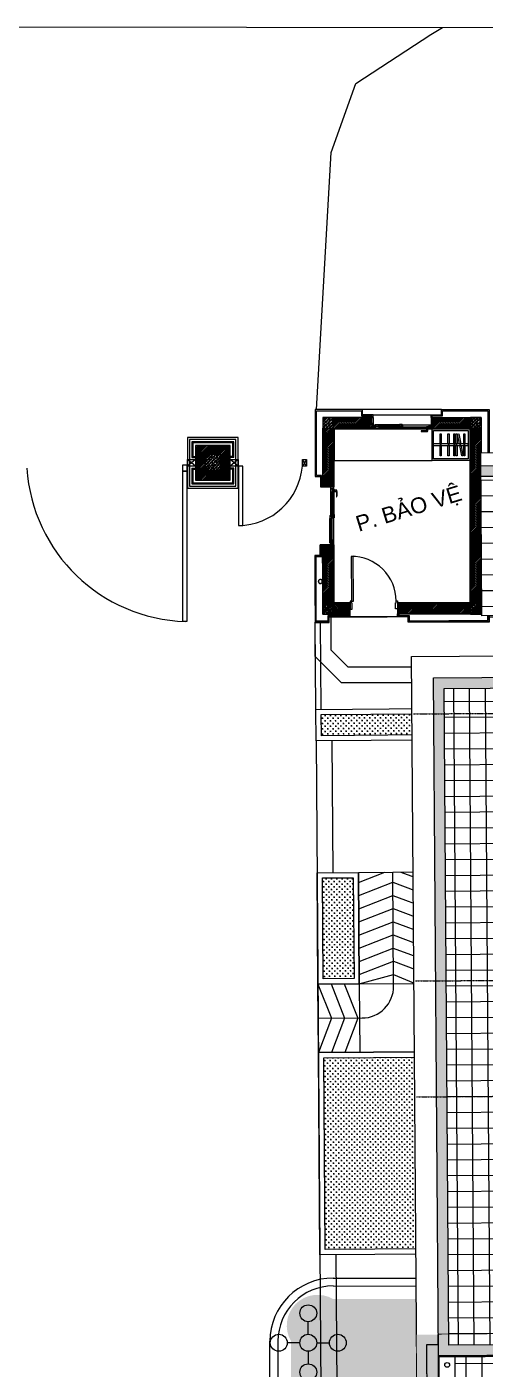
# Model space of a CAD drawing. Header units: millimetres. Extents: x 930469 to 1523124, y -120375 to 411163.
# Drawn here: x 1397410 to 1406103, y 204273 to 229754 of the extents above; entities that cross this region are included whole.
import ezdxf

# ---------------------------------------------------------------- set-up
doc = ezdxf.new("R2010")
doc.units = ezdxf.units.MM
doc.set_wipeout_variables(frame=1)
doc.linetypes.add('CENTER', pattern=[3, 1.5, -0.5, 0.5, -0.5])
doc.linetypes.add('DASHED2', pattern=[0.375, 0.25, -0.125])
doc.layers.get('0').update_dxf_attribs({"color": 8, "lineweight": 0})
doc.layers.get('Defpoints').update_dxf_attribs({"color": 8, "lineweight": 0})
for name, color, linetype, lineweight in [('A-COT VACH', 8, 'Continuous', 0), ('A-DIM', 8, 'Continuous', 0), ('A-HATCH', 8, 'Continuous', 0), ('A-NET MANH', 8, 'Continuous', 0), ('A-NET THAY', 8, 'Continuous', 0), ('A-TRUC', 8, 'CENTER', 0), ('A-TUONG', 8, 'Continuous', 0), ('A_COT VACH', 8, 'Continuous', 0), ('COT VACH', 8, 'Continuous', 0), ('DIM', 8, 'Continuous', 0), ('GIAOTHONG', 8, 'Continuous', 0), ('hatch2', 8, 'Continuous', 0), ('hoan thien', 8, 'Continuous', 0), ('khuat 1', 8, 'DASHED2', 0), ('THAY', 8, 'Continuous', 0), ('thay1', 8, 'Continuous', 0), ('Xref Landscape 2020 05 04$0$CDC-E-Lighting', 8, 'Continuous', 0), ('Xref Landscape 2020 05 04$0$i_hatch', 8, 'Continuous', 0), ('Xref Landscape 2020 05 04$0$MANH', 8, 'Continuous', 0), ('Xref Landscape 2020 05 04$0$NSV - Hatch', 8, 'Continuous', 0), ('Xref Landscape 2020 05 04$0$TA1-NetDaOp', 8, 'Continuous', 0), ('Xref Landscape 2020 05 04$0$THAY', 8, 'Continuous', 0), ('Xref Landscape 2020 05 04$0$tree', 8, 'Continuous', 0), ('Xref Landscape 2020 05 04$0$TUONG', 8, 'Continuous', 0), ('Xref MBTHANGBONGOAINHA COTE SAN VUON$0$A-WALL', 8, 'Continuous', 0), ('Xref MBTHANGBONGOAINHA COTE SAN VUON$0$AXIS GRID$0$150 Equipments', 8, 'Continuous', 0), ('Xref MBTHANGBONGOAINHA COTE SAN VUON$0$COT VACH', 8, 'Continuous', 0), ('Xref MBTHANGBONGOAINHA COTE SAN VUON$0$hoan thien', 8, 'Continuous', 0), ('Xref MBTHANGBONGOAINHA COTE SAN VUON$0$i_hatch', 8, 'Continuous', 0), ('Xref MBTHANGBONGOAINHA COTE SAN VUON$0$NSV - Hatch', 8, 'Continuous', 0), ('Xref MBTHANGBONGOAINHA COTE SAN VUON$0$TA1-NetDaOp', 8, 'Continuous', 0), ('Xref MBTHANGBONGOAINHA COTE SAN VUON$0$TUONG', 8, 'Continuous', 0), ('Xref MBTHANGBONGOAINHA COTE SAN VUON$0$Xref Mat bang thang tang ham 4 1$0$cua KT', 8, 'Continuous', 0)]:
    doc.layers.add(name, color=color, linetype=linetype, lineweight=lineweight)
doc.styles.add('Xref MBTHANGBONGOAINHA COTE SAN VUON$0$Arial', font='arial_1.ttf')
pattern_1 = [(0, (95946.35, 0), (50, 50), [25, -75]), (90, (95958.85, -12.5), (-50, 50), [25, -75])]

# ---------------------------------------------------------------- blocks, each defined once
blk = doc.blocks.new('Xref Landscape 2020 05 04$0$li85')
for p, q in [((0, 100), (0, 250)), ((-100, 0), (-250, 0)), ((100, 0), (250, 0)), ((0, -100), (0, -250))]:
    blk.add_line(p, q)
for centre in [(0, 350), (-350, 0), (0, 0), (350, 0), (0, -350)]:
    blk.add_circle(centre, 100)
blk = doc.blocks.new('Xref MBTHANGBONGOAINHA COTE SAN VUON$0$CA 1M')
for p, q in [((574638, -262370), (574638, -261944)), ((574675, -262384), (574675, -261932)), ((574709, -261892), (574709, -262387)), ((574652, -262893), (574652, -262410)), ((574684, -262842), (574684, -262453)), ((574721, -262856), (574721, -262440))]:
    blk.add_line(p, q)
at = {"ltscale": 0.5}
for p, q in [((574650, -262381), (574650, -261933)), ((574709, -261828), (574651, -261828)), ((574652, -261895), (574652, -261906)), ((574656, -262382), (574656, -261932)), ((574656, -261946), (574674, -261932)), ((574656, -262368), (574674, -262382)), ((574696, -262853), (574696, -262442)), ((574702, -262855), (574702, -262440)), ((574702, -262454), (574720, -262440)), ((574709, -262958), (574651, -262958)), ((574702, -262841), (574720, -262855))]:
    blk.add_line(p, q, dxfattribs=at)
blk.add_lwpolyline([(574627, -261929), (574601, -261930, 0.37124), (574597, -261935, 0.039843), (574598, -262029), (574598, -262029, -0.469729), (574596, -262031), (574596, -262031), (574589, -262030), (574589, -262030, -0.361425), (574587, -262028), (574587, -262028, -0.0487), (574587, -261912), (574587, -261912, -0.360589), (574594, -261906), (574594, -261906), (574627, -261902)], format="xyb")
blk.add_lwpolyline([(574627, -261902), (574627, -261929), (574638, -261929), (574638, -261902)], close=True)
blk.add_lwpolyline([(574627, -261903), (574627, -261928)])
for points in [[(574652, -261904), (574661, -261904), (574663, -261903), (574663, -261886), (574664, -261885), (574674, -261885), (574675, -261886), (574675, -261930), (574674, -261932), (574652, -261932), (574650, -261933), (574650, -261944), (574649, -261946), (574640, -261946), (574638, -261944), (574638, -261886), (574640, -261885), (574649, -261885), (574651, -261886), (574651, -261903)], [(574651, -261843), (574709, -261843), (574709, -261892), (574707, -261893), (574698, -261893), (574697, -261892), (574697, -261875), (574695, -261873), (574664, -261873), (574663, -261875), (574663, -261892), (574661, -261893), (574652, -261893), (574651, -261892), (574651, -261843)], [(574652, -262410), (574661, -262410), (574663, -262411), (574663, -262428), (574664, -262429), (574674, -262429), (574675, -262428), (574675, -262384), (574674, -262382), (574652, -262382), (574650, -262381), (574650, -262370), (574649, -262368), (574640, -262368), (574638, -262370), (574638, -262428), (574640, -262429), (574649, -262429), (574651, -262428), (574651, -262411)], [(574671, -262435), (574682, -262435), (574682, -262418), (574675, -262412), (574675, -262429), (574664, -262429)], [(574714, -262387), (574678, -262387), (574678, -262404), (574684, -262410), (574684, -262393), (574720, -262393)], [(574698, -262413), (574707, -262413), (574709, -262411), (574709, -262395), (574710, -262393), (574720, -262393), (574721, -262395), (574721, -262439), (574720, -262440), (574698, -262440), (574696, -262442), (574696, -262453), (574695, -262454), (574686, -262454), (574684, -262453), (574684, -262395), (574686, -262393), (574695, -262393), (574697, -262395), (574697, -262411)], [(574651, -262943), (574709, -262943), (574709, -262895), (574707, -262893), (574698, -262893), (574697, -262895), (574697, -262912), (574695, -262913), (574664, -262913), (574663, -262912), (574663, -262895), (574661, -262893), (574652, -262893), (574651, -262895), (574651, -262943)], [(574698, -262882), (574707, -262882), (574709, -262884), (574709, -262900), (574710, -262902), (574720, -262902), (574721, -262900), (574721, -262856), (574720, -262855), (574698, -262855), (574696, -262853), (574696, -262842), (574695, -262841), (574686, -262841), (574684, -262842), (574684, -262900), (574686, -262902), (574695, -262902), (574697, -262900), (574697, -262884)]]:
    blk.add_lwpolyline(points, close=True, dxfattribs=at)
blk = doc.blocks.new('*U115')
for points in [[(0, 0), (0, 600), (715, 600), (715, 0)], [(30, 30), (30, 570), (685, 570), (685, 30)], [(99, 319), (104, 319), (104, 280), (99, 280)], [(174, 318), (178, 319), (186, 281), (181, 280)], [(249, 319), (254, 319), (254, 280), (249, 280)], [(289, 319), (294, 319), (294, 280), (289, 280)], [(399, 319), (404, 319), (404, 280), (399, 280)], [(549, 319), (554, 319), (554, 280), (549, 280)]]:
    blk.add_lwpolyline(points, close=True)
for points in [[(91, 313), (91, 515), (113, 515), (113, 313)], [(166, 313), (129, 509), (150, 513), (189, 313)], [(241, 313), (241, 515), (263, 515), (263, 313)], [(281, 313), (281, 515), (303, 515), (303, 313)], [(391, 313), (391, 515), (413, 515), (413, 313)], [(541, 313), (541, 515), (563, 515), (563, 313)], [(685, 313), (30, 313), (30, 287), (685, 287)], [(113, 287), (113, 92), (91, 92), (91, 287)], [(194, 287), (230, 98), (209, 94), (172, 287)], [(263, 287), (263, 92), (241, 92), (241, 287)], [(303, 287), (303, 92), (281, 92), (281, 287)], [(413, 287), (413, 92), (391, 92), (391, 287)], [(563, 287), (563, 92), (541, 92), (541, 287)]]:
    blk.add_lwpolyline(points)
blk = doc.blocks.new('*U59')
for points in [[(65, 0), (65, 850), (25, 850), (25, 0)], [(25, 0), (0, 0), (0, -150), (40, -150), (40, -40), (25, -40)], [(875, 0), (900, 0), (900, -150), (860, -150), (860, -40), (875, -40)]]:
    blk.add_lwpolyline(points, close=True)
blk.add_arc((25, 0), 850, 0, 90)
blk = doc.blocks.new('Xref Mat bang phong may phat dien tang 1$0$Xref Mat bang phong may phat dien tang 1$0$cot 200X200')
at = {"layer": 'A-HATCH', "ltscale": 5}
h = blk.add_hatch(dxfattribs=at)
h.set_pattern_fill('BT-01', color=256, scale=15, pattern_type=2)
h.set_pattern_definition([(50, (-96078, 4446), (107.58903, -9.41282), [11.25, -123.75]), (355, (-96078, 4446), (-20.8127, 112.82882), [9, -99]), (100.4514, (-96069.03, 4445.22), (86.77641, 103.41593), [9.56103, -105.17132]), (46.1842, (-96078, 4476), (160.08616, -24.82785), [16.875, -185.625]), (96.6356, (-96064.66, 4473.93), (140.1994, 146.11768), [14.34154, -157.75695]), (351.1842, (-96078, 4476), (140.1993, 146.1178), [13.5, -148.5]), (21, (-96063, 4468.5), (89.53606, -60.39283), [11.25, -123.75]), (326, (-96063, 4468.5), (36.4973, 108.77251), [9, -99]), (71.4514, (-96055.54, 4463.47), (126.03339, 48.37957), [9.56103, -105.17132]), (37.5, (-96078, 4446), (1.823978, 49.934078), [0, -97.8, 0, -100.5, 0, -99.375]), (7.5, (-96078, 4446), (39.46043, 59.161757), [0, -57.3, 0, -95.55, 0, -37.875]), (327.5, (-96111.45, 4446), (80.073365, -3.38323), [0, -37.5, 0, -117, 0, -155.25]), (317.5, (-96126.45, 4446), (87.477925, 15.015747), [0, -48.75, 0, -77.7, 0, -110.25]), (45, (-96078, 4446), (-45.078057, 45.078057), []), (45, (-96078, 4464.375), (-45.078057, 45.078057), [])])
h.paths.add_polyline_path([(-100, 100), (100, 100), (100, -100), (-100, -100)])
at = {"layer": 'A-COT VACH'}
blk.add_lwpolyline([(-100, 100), (100, 100), (100, -100), (-100, -100)], close=True, dxfattribs=at)
blk = doc.blocks.new('COT NGOAI NHA')
at = {"layer": 'A-HATCH', "ltscale": 5}
h = blk.add_hatch(dxfattribs=at)
h.set_pattern_fill('BT-01', color=256, scale=15, pattern_type=2)
h.set_pattern_definition([(50, (-7167, -5314.35), (107.5890274, -9.41282), [11.25, -123.75]), (355, (-7167, -5314.35), (-20.8127, 112.82882), [9, -99]), (100.4514, (-7158.04, -5315.13), (86.776407, 103.415931), [9.561029, -105.171317]), (46.1842, (-7167, -5284.35), (160.086157, -24.827852), [16.875, -185.625]), (96.6356, (-7153.66, -5286.42), (140.199406, 146.11768), [14.341543, -157.75695]), (351.1842, (-7167, -5284.35), (140.199292, 146.11779), [13.5, -148.5]), (21, (-7152, -5291.85), (89.536058, -60.3928336), [11.25, -123.75]), (326, (-7152, -5291.85), (36.4973, 108.772507), [9, -99]), (71.4514, (-7144.54, -5296.88), (126.033394, 48.379575), [9.561029, -105.171317]), (37.5, (-7167.004, -5314.35), (1.8239783, 49.9340781), [0, -97.8, 0, -100.5, 0, -99.375]), (7.5, (-7167.004, -5314.35), (39.4604306, 59.1617568), [0, -57.3, 0, -95.55, 0, -37.875]), (327.5, (-7200.454, -5314.35), (80.0733654, -3.3832308), [0, -37.5, 0, -117, 0, -155.25]), (317.5, (-7215.454, -5314.35), (87.4779254, 15.0157473), [0, -48.75, 0, -77.7, 0, -110.25]), (45, (-7167.004, -5314.35), (-45.0780573, 45.0780573), []), (45, (-7167.004, -5295.974), (-45.0780573, 45.0780573), [])])
h.paths.add_polyline_path([(1028388, 83839), (1028688, 83839), (1028688, 84139), (1028388, 84139)])
at = {"layer": 'COT VACH', "ltscale": 3}
h = blk.add_hatch(color=256, dxfattribs=at)
h.dxf.hatch_style = 1
h.paths.add_polyline_path([(1028902, 83989, 1), (1028182, 83989, 1)])
h.paths.add_polyline_path([(1028882, 83989, 1), (1028202, 83989, 1)], flags=16)
h.paths.add_polyline_path([(1028388, 84139), (1028688, 84139), (1028688, 83839), (1028388, 83839)], flags=0)
h = blk.add_hatch(dxfattribs=at)
h.set_pattern_fill('ANGLE', color=256)
h.set_pattern_definition([(0, (-51189.5124, -10041.352), (0, 6.985), [5.08, -1.905]), (90, (-51189.5124, -10041.352), (-6.985, 4e-16), [5.08, -1.905])])
h.paths.add_polyline_path([(1028892, 83989, 1), (1028192, 83989, 1)])
h.paths.add_polyline_path([(1028882, 83989, 1), (1028202, 83989, 1)], flags=16)
h.paths.add_polyline_path([(1028388, 84139), (1028688, 84139), (1028688, 83839), (1028388, 83839)], flags=0)
at = {"layer": 'A-COT VACH'}
blk.add_lwpolyline([(1028388, 83839), (1028688, 83839), (1028688, 84139), (1028388, 84139)], close=True, dxfattribs=at)
at = {"layer": 'A-NET THAY'}
blk.add_circle((1028542, 83989), 500, dxfattribs=at)
at = {"layer": 'A_COT VACH'}
for radius in [360, 350, 340]:
    blk.add_circle((1028542, 83989), radius, dxfattribs=at)
at = {"layer": 'Defpoints'}
for points in [[(1028388, 84139), (1028688, 83839)], [(1028688, 84139), (1028388, 83839)]]:
    blk.add_lwpolyline(points, dxfattribs=at)
blk = doc.blocks.new('TRUC')
at = {"layer": 'A-TRUC'}
for p, q in [((1078992, 97680), (1092116, 97680)), ((1078992, 92610), (1092116, 92610)), ((1078992, 90410), (1092116, 90410))]:
    blk.add_line(p, q, dxfattribs=at)
blk = doc.blocks.new('mb mai')
at = {"layer": 'thay1'}
blk.add_lwpolyline([(-50, -50), (-49, -13875), (-11879, -13877), (-11879, -50)], close=True, dxfattribs=at)
blk.add_wipeout([(-12054, 124), (124, 124), (124, -14051), (-12054, -14051)]).dxf.layer = 'THAY'
at = {"layer": 'hatch2'}
h = blk.add_hatch(dxfattribs=at)
h.set_pattern_fill('DOTS', color=256, scale=600)
h.set_pattern_definition([(0, (-106734.907, 3554.58), (18.75, 37.5), [0, -37.5])])
h.paths.add_polyline_path([(124, 124), (-12054, 124), (-12054, -14051), (124, -14051)])
h.paths.add_polyline_path([(-300, -300), (-11629, -300), (-11629, -13632), (-300, -13632)], flags=16)
h = blk.add_hatch(dxfattribs=at)
h.set_pattern_fill('_USER', color=256, scale=300, double=1, pattern_type=0)
h.set_pattern_definition([(270, (-56502.16, -262168.8), (300, -6e-14), []), (0, (-56502.16, -262168.8), (0, 300), [])])
h.paths.add_polyline_path([(-599, -13625), (-599, -300), (-11330, -300), (-11330, -13627)])
h.paths.add_polyline_path([(-11064, -13062), (-11064, -865), (-865, -865), (-865, -13062)], flags=16)
h.paths.add_polyline_path([(-10652, -12650), (-10652, -1277), (-1277, -1277), (-1277, -12650)], flags=0)
h.paths.add_polyline_path([(-10269, -12267), (-10269, -1660), (-1660, -1660), (-1660, -12267)], flags=0)
h.paths.add_polyline_path([(-7365, -12054), (-8295, -12054), (-8295, -9224), (-7365, -9224)], flags=0)
h.paths.add_polyline_path([(-5595, -8415), (-6525, -8415), (-6525, -4195), (-5595, -4195)], flags=0)
h.paths.add_polyline_path([(-7365, -8524), (-8295, -8524), (-8295, -4195), (-7365, -4195)], flags=0)
h.paths.add_polyline_path([(-9135, -12037), (-10065, -12037), (-10065, -9207), (-9135, -9207)], flags=0)
h.paths.add_polyline_path([(-9135, -8507), (-10065, -8507), (-10065, -4197), (-9135, -4197)], flags=0)
at = {"layer": 'A-DIM', "ltscale": 3}
blk.add_line((-11644, -285), (-11644, 124), dxfattribs=at)
blk.add_lwpolyline([(-3366, -285), (-3366, 124), (-11644, 124), (-11644, -285)], close=True, dxfattribs=at)
at = {"layer": 'hatch2'}
blk.add_lwpolyline([(-11330, -13625), (-11330, -300)], dxfattribs=at)
blk.add_circle((-11480, -455), 45, dxfattribs=at)
at = {"layer": 'khuat 1', "ltscale": 7}
for points in [[(-65, -65), (-64, -13860), (-11864, -13862), (-11864, -65)], [(-285, -285), (-284, -13640), (-11644, -13642), (-11644, -285)]]:
    blk.add_lwpolyline(points, close=True, dxfattribs=at)
at = {"layer": 'thay1'}
blk.add_lwpolyline([(-300, -300), (-299, -13625), (-11629, -13627), (-11629, -300)], close=True, dxfattribs=at)
blk.add_wipeout([(-11644, -285), (-11646, 124), (-3366, 124), (-3366, -285)]).dxf.layer = 'A-DIM'
blk = doc.blocks.new('tiep dan')
at = {"layer": 'A-HATCH'}
h = blk.add_hatch(dxfattribs=at)
h.set_pattern_fill('CROSS', color=256, scale=200, pattern_type=2)
h.set_pattern_definition(pattern_1)
h.paths.add_polyline_path([(1133862, 97280), (1131977, 97280), (1131977, 97680), (1133862, 97680)])
h = blk.add_hatch(dxfattribs=at)
h.set_pattern_fill('CROSS', color=256, scale=200, pattern_type=2)
h.set_pattern_definition(pattern_1)
h.paths.add_polyline_path([(1132562, 92665), (1131977, 92665), (1131977, 94580), (1132562, 94580)])
h = blk.add_hatch(dxfattribs=at)
h.set_pattern_fill('CROSS', color=256, scale=200, pattern_type=2)
h.set_pattern_definition(pattern_1)
h.paths.add_polyline_path([(1133862, 87525), (1131977, 87525), (1131977, 91165), (1133862, 91165)])
at = {"layer": 'A-DIM'}
blk.add_lwpolyline([(1131875, 100064), (1131875, 99430), (1132140, 99430), (1132140, 99530)], dxfattribs=at)
at = {"layer": 'A-NET MANH', "ltscale": 10}
for p, q in [((1136325, 101181), (1135040, 101181)), ((1132125, 100878), (1132025, 100878)), ((1136325, 100901), (1135040, 100901)), ((1136325, 100621), (1135040, 100621)), ((1136325, 100341), (1135040, 100341)), ((1136325, 100061), (1135040, 100061)), ((1132225, 99580), (1132525, 99580)), ((1133440, 99530), (1132540, 99530))]:
    blk.add_line(p, q, dxfattribs=at)
for points in [[(1132025, 100878), (1132025, 100898), (1131975, 100898), (1131975, 100698), (1131875, 100698), (1131875, 99430), (1132140, 99430), (1132140, 99530), (1132540, 99530), (1132540, 99580), (1132520, 99580), (1132520, 99550), (1132120, 99550), (1132120, 99450), (1131895, 99450), (1131895, 100678), (1131995, 100678), (1131995, 100878), (1132025, 100878)], [(1132540, 99580), (1132540, 99795), (1132240, 99795), (1132240, 100898), (1132025, 100898)], [(1132225, 99580), (1132025, 99580), (1132025, 100878)], [(1132125, 100878), (1132225, 100878), (1132225, 99780), (1132525, 99780)], [(1132525, 99580), (1132525, 99780)], [(1133455, 99780), (1134825, 99780)], [(1135025, 99580), (1135310, 99580), (1135310, 99780), (1135025, 99780), (1135025, 99580)], [(1135175, 99580), (1135175, 99430), (1133640, 99430), (1133640, 99530), (1133440, 99530), (1133440, 99580), (1133460, 99580), (1133460, 99550), (1133660, 99550), (1133660, 99450), (1135155, 99450), (1135155, 99580)], [(1135025, 99580), (1133455, 99580)]]:
    blk.add_lwpolyline(points, dxfattribs=at)
at = {"layer": 'A-NET MANH'}
blk.add_lwpolyline([(1132662, 94680), (1133962, 94680), (1133962, 91265), (1131877, 91265), (1131877, 92565), (1132662, 92565)], close=True, dxfattribs=at)
blk.add_lwpolyline([(1131877, 91915), (1132712, 91915, 0.414214), (1133312, 92515), (1133312, 94680)], format="xyb", dxfattribs=at)
for points in [[(1132662, 94489), (1133160, 94680)], [(1133463, 94680), (1133962, 94489)], [(1132662, 94239), (1133312, 94489), (1133962, 94239)], [(1132662, 93989), (1133312, 94239), (1133962, 93989)], [(1132662, 93739), (1133312, 93989), (1133962, 93739)], [(1132662, 93489), (1133312, 93739), (1133962, 93489)], [(1132662, 93239), (1133312, 93489), (1133962, 93238)], [(1132662, 92988), (1133312, 93238), (1133962, 92988)], [(1132662, 92738), (1133312, 92988), (1133962, 92738)], [(1131877, 92565), (1132127, 91915), (1131877, 91265)], [(1132127, 92565), (1132377, 91915), (1132127, 91265)], [(1132377, 92565), (1132627, 91915), (1132377, 91265)], [(1132662, 92565), (1133312, 92738), (1133960, 92459)], [(1132662, 92565), (1132662, 91265)]]:
    blk.add_lwpolyline(points, dxfattribs=at)
at = {"layer": 'A-NET MANH', "ltscale": 10, "extrusion": (0, 0, -1)}
blk.add_circle((-1131977, 100206), 38, dxfattribs=at)
at = {"layer": 'A-NET THAY'}
for p, q in [((1131877, 97780), (1131877, 99430)), ((1131977, 97780), (1131977, 99430)), ((1131877, 97180), (1131877, 84865)), ((1132177, 97180), (1132177, 94680)), ((1132177, 97180), (1132177, 94680)), ((1132177, 87425), (1132179, 84910))]:
    blk.add_line(p, q, dxfattribs=at)
at = {"layer": 'A-NET THAY', "ltscale": 10}
for p, q in [((1134390, 93535), (1134390, 91528)), ((1134490, 93531), (1134490, 91528)), ((1134390, 90533), (1134390, 88528)), ((1134490, 90533), (1134490, 88528))]:
    blk.add_line(p, q, dxfattribs=at)
at = {"layer": 'A-NET THAY'}
for points in [[(1133962, 97180), (1131877, 97180), (1131877, 97780), (1133962, 97780)], [(1133862, 97280), (1131977, 97280), (1131977, 97680), (1133862, 97680)], [(1132662, 92565), (1131877, 92565), (1131877, 94680), (1132662, 94680)], [(1132562, 92665), (1131977, 92665), (1131977, 94580), (1132562, 94580)], [(1133962, 87425), (1131877, 87425), (1131877, 91265), (1133962, 91265)], [(1133862, 87525), (1131977, 87525), (1131977, 91165), (1133862, 91165)]]:
    blk.add_lwpolyline(points, close=True, dxfattribs=at)
for points in [[(1132662, 94680), (1132662, 92565)], [(1133962, 91265), (1133962, 87425)]]:
    blk.add_lwpolyline(points, dxfattribs=at)
at = {"layer": 'A-TUONG'}
blk.add_lwpolyline([(1133455, 99580), (1133455, 99780)], dxfattribs=at)
at = {"layer": 'A-NET MANH', "ltscale": 10}
for name, p in [('*U59', (1132540, 99830)), ('Xref Mat bang phong may phat dien tang 1$0$Xref Mat bang phong may phat dien tang 1$0$cot 200X200', (1132125, 99680)), ('Xref Mat bang phong may phat dien tang 1$0$Xref Mat bang phong may phat dien tang 1$0$cot 200X200', (1134925, 99680))]:
    blk.add_blockref(name, p, dxfattribs=at)
at = {"layer": 'hoan thien'}
for p in [(105920, 13541), (105920, 10041), (105920, 7041), (105920, 4041)]:
    blk.add_blockref('COT NGOAI NHA', p, dxfattribs=at)
blk.add_wipeout([(1135040, 102630), (1143149, 102630), (1145409, 100370), (1145411, 85900), (1145881, 85900), (1145881, 71720), (1133700, 71720), (1133700, 98770), (1136160, 98770), (1136160, 99530), (1135040, 99530)]).dxf.layer = 'A-NET THAY'
at = {"layer": 'A-HATCH'}
h = blk.add_hatch(color=256, dxfattribs=at)
h.dxf.hatch_style = 1
h.paths.add_polyline_path([(1135025, 102380), (1142865, 102380), (1144979, 100266), (1144980, 85900), (1144780, 85900), (1144779, 100183), (1142782, 102180), (1135025, 102180)])
at = {"layer": 'hatch2'}
h = blk.add_hatch(dxfattribs=at)
h.set_pattern_fill('_USER', color=256, scale=300, double=1, pattern_type=0)
h.set_pattern_definition([(0, (34147.72, 1e-11), (9e-16, 300), []), (90, (34147.72, 1e-11), (-300, 2e-14), [])])
h.paths.add_polyline_path([(1144779, 100183), (1142782, 102180), (1135025, 102180), (1135025, 99530), (1141810, 99530), (1141810, 98770), (1142800, 98770), (1142800, 85900), (1144780, 85900)])
at = {"layer": 'A-HATCH'}
blk.add_lwpolyline([(1135025, 102380), (1142865, 102380), (1144979, 100266), (1144980, 85900), (1144780, 85900), (1144779, 100183), (1142782, 102180), (1135025, 102180)], close=True, dxfattribs=at)
at = {"layer": 'A-NET MANH'}
blk.add_lwpolyline([(1132662, 92565), (1133700, 92565)], dxfattribs=at)
at = {"layer": 'A-TUONG', "ltscale": 3}
blk.add_line((1134110, 85490), (1133700, 85490), dxfattribs=at)
at = {"layer": 'A-TUONG'}
for points in [[(1141810, 99530), (1141810, 99530), (1135040, 99530), (1135040, 102630), (1143149, 102630), (1145409, 100370), (1145411, 85900)], [(1135025, 102380), (1142865, 102380), (1144979, 100266), (1144980, 85900)], [(1135025, 102180), (1142782, 102180), (1144779, 100183), (1144780, 85900)]]:
    blk.add_lwpolyline(points, dxfattribs=at)
for points in [[(1133700, 98770), (1142800, 98770), (1142800, 85900), (1145881, 85900), (1145881, 71720), (1133700, 71720)], [(1134110, 85490), (1145471, 85490), (1145471, 72130), (1134110, 72130)]]:
    blk.add_lwpolyline(points, close=True, dxfattribs=at)
at = {"layer": 'A-TRUC'}
blk.add_blockref('TRUC', (54738, 0), dxfattribs=at)
at = {"layer": 'DIM'}
blk.add_blockref('mb mai', (1145756, 85772), dxfattribs=at)
at = {"layer": 'A-HATCH'}
h = blk.add_hatch(color=256, dxfattribs=at)
h.dxf.hatch_style = 1
h.paths.add_polyline_path([(1134110, 98360), (1142390, 98360), (1142390, 85490), (1134110, 85490)])
h.paths.add_polyline_path([(1134310, 98160), (1142190, 98160), (1142190, 85690), (1134310, 85690)], flags=16)
at = {"layer": 'hatch2'}
h = blk.add_hatch(dxfattribs=at)
h.set_pattern_fill('_USER', color=256, scale=300, double=1, pattern_type=0)
h.set_pattern_definition([(0, (17452.35, 0), (9e-16, 300), []), (90, (17452.35, 0), (-300, 2e-14), [])])
h.paths.add_polyline_path([(1134310, 98160), (1142190, 98160), (1142190, 85690), (1134310, 85690)])
at = {"layer": 'A-HATCH'}
for points in [[(1134110, 98360), (1142390, 98360), (1142390, 85490), (1134110, 85490)], [(1134310, 98160), (1142190, 98160), (1142190, 85690), (1134310, 85690)]]:
    blk.add_lwpolyline(points, close=True, dxfattribs=at)
at = {"layer": 'A-TUONG'}
for points in [[(1134110, 98360), (1142390, 98360), (1142390, 85490), (1134110, 85490)], [(1134310, 98160), (1142190, 98160), (1142190, 85690), (1134310, 85690)]]:
    blk.add_lwpolyline(points, close=True, dxfattribs=at)
blk = doc.blocks.new('Xref Landscape 2020 05 04$0$hangrao')
at = {"layer": 'Xref Landscape 2020 05 04$0$i_hatch'}
h = blk.add_hatch(dxfattribs=at)
h.set_pattern_fill('ANSI31', color=256, scale=180)
h.set_pattern_definition([(225, (18589.803, 95657.553), (15.9099026, -15.9099026), [])])
h.paths.add_polyline_path([(50935, 23694), (51595, 23694), (51595, 24355), (50935, 24355)])
h.paths.add_polyline_path([(51415, 24175), (51115, 24175), (51115, 23875), (51415, 23875)], flags=16)
h = blk.add_hatch(dxfattribs=at)
h.set_pattern_fill('CHAU-01', color=256, scale=10, pattern_type=2)
h.set_pattern_definition([(50, (-41241.64, 10140), (71.72602, -6.275213), [7.5, -82.5]), (355, (-41241.64, 10140), (-13.875133, 75.219213), [6, -66]), (100.4514, (-41235.66, 10139.48), (57.85094, 68.943954), [6.37402, -70.11421]), (46.1842, (-41241.64, 10160), (106.724105, -16.5519), [11.25, -123.75]), (96.6356, (-41232.75, 10158.62), (93.46627, 97.41179), [9.56103, -105.1713]), (351.1842, (-41241.64, 10160), (93.4662, 97.41186), [9, -99]), (21, (-41231.64, 10155), (59.690705, -40.26189), [7.5, -82.5]), (326, (-41231.64, 10155), (24.331533, 72.515005), [6, -66]), (71.4514, (-41226.666, 10151.645), (84.022263, 32.25305), [6.37402, -70.11421]), (37.5, (-41241.64, 10140), (1.2159855, 33.2893854), [0, -65.2, 0, -67, 0, -66.25]), (7.5, (-41241.64, 10140), (26.306954, 39.441171), [0, -38.2, 0, -63.7, 0, -25.25]), (327.5, (-41263.94, 10140), (53.3822436, -2.255487), [0, -25, 0, -78, 0, -103.5]), (317.5, (-41273.94, 10140), (58.318617, 10.010498), [0, -32.5, 0, -51.8, 0, -73.5]), (45, (-41241.64, 10140), (-30.052038, 30.052038), []), (45, (-41241.64, 10152.25), (-30.052038, 30.052038), [])])
h.paths.add_polyline_path([(51415, 24175), (51115, 24175), (51115, 23875), (51415, 23875)])
at = {"layer": 'Xref Landscape 2020 05 04$0$MANH'}
for points in [[(50785, 23545), (51745, 23545), (51745, 24506), (50785, 24506)], [(50825, 23585), (51705, 23585), (51705, 24466), (50825, 24466)]]:
    blk.add_lwpolyline(points, close=True, dxfattribs=at)
at = {"layer": 'Xref Landscape 2020 05 04$0$NSV - Hatch'}
for p, q in [((50935, 23963), (50785, 24086)), ((50935, 24086), (50785, 23963)), ((51745, 23963), (51595, 24086)), ((51745, 24086), (51595, 23963)), ((53045, 23963), (52965, 24086)), ((53045, 24086), (52965, 23963))]:
    blk.add_line(p, q, dxfattribs=at)
for points in [[(50775, 23864), (50695, 23864), (50695, 23987), (50775, 23987)], [(50935, 23963), (50785, 23963), (50785, 24086), (50935, 24086)], [(51745, 23963), (51595, 23963), (51595, 24086), (51745, 24086)], [(51755, 23964), (51755, 22833), (51835, 22833), (51835, 23964)], [(53045, 23963), (52965, 23963), (52965, 24086), (53045, 24086)], [(50775, 23864), (50775, 21014), (50695, 21014), (50695, 23864)]]:
    blk.add_lwpolyline(points, close=True, dxfattribs=at)
at = {"layer": 'Xref Landscape 2020 05 04$0$NSV - Hatch', "ltscale": 20}
for centre, radius, start, end in [((51736, 24066), 1233, 270.8909, 355.1924), ((50844, 24125), 3113, 183.7614, 268.174)]:
    blk.add_arc(centre, radius, start, end, dxfattribs=at)
at = {"layer": 'Xref Landscape 2020 05 04$0$TA1-NetDaOp'}
for points in [[(51665, 24125), (51665, 24426), (50865, 24426), (50865, 24125)], [(51645, 24125), (51645, 24406), (50885, 24406), (50885, 24145)], [(50865, 24125), (50935, 24125)], [(50885, 24145), (50935, 24145)], [(51645, 24145), (51595, 24145)], [(51665, 24125), (51595, 24125)], [(50865, 23925), (50865, 23625), (51665, 23625), (51665, 23925)], [(50865, 23925), (50935, 23925)], [(50885, 23905), (50885, 23645), (51645, 23645), (51645, 23925)], [(50885, 23905), (50935, 23905)], [(51665, 23925), (51595, 23925)], [(51645, 23905), (51595, 23905)]]:
    blk.add_lwpolyline(points, dxfattribs=at)
blk.add_lwpolyline([(51415, 24175), (51115, 24175), (51115, 23875), (51415, 23875)], close=True, dxfattribs=at)
at = {"layer": 'Xref Landscape 2020 05 04$0$TUONG'}
for points in [[(50935, 23694), (51595, 23694), (51595, 24355), (50935, 24355)], [(51115, 23875), (51415, 23875), (51415, 24175), (51115, 24175)]]:
    blk.add_lwpolyline(points, close=True, dxfattribs=at)

msp = doc.modelspace()

# ---------------------------------------------------------------- hatches: boundary and pattern name
at = {"layer": 'Xref Landscape 2020 05 04$0$tree'}
h = msp.add_hatch(dxfattribs=at)
h.set_pattern_fill('CROSS', color=256, scale=500000, angle=197.05515)
h.set_pattern_definition([(180, (1310021.84, 208353.02), (-124.99999, -125.00002), [62.5, -187.49998]), (270, (1309990.59, 208384.27), (124.99999, -125.00002), [62.5, -187.50003])])
edge = h.paths.add_edge_path(flags=16)
edge.add_line((1416036.2, 191243), (1416036.2, 185553))
edge.add_line((1416036.2, 185553), (1414499.1, 185553))
edge.add_ellipse((1404721.8, 179978), major_axis=(5274.3, 9942.7), ratio=0.9999998, start_angle=327.63672, end_angle=332.35973)
edge.add_line((1414006.8, 186339.1), (1414006.8, 191243))
edge.add_line((1414006.8, 191243), (1416036.2, 191243))
h.paths.add_polyline_path([(1405691.8, 196323), (1405691.8, 191633), (1405377, 191633), (1405377, 196323)], flags=0)
h.paths.add_polyline_path([(1405691.8, 196323), (1405691.8, 191633), (1405377, 191633), (1405377, 196323)], flags=16)
h.paths.add_polyline_path([(1405690.8, 196322), (1405690.8, 191634), (1405377, 191634), (1405377, 196322)], flags=0)
edge = h.paths.add_edge_path()
edge.add_line((1400736.8, 168412.4), (1402110.9, 167038.3))
edge.add_line((1402110.9, 167038.3), (1402021.8, 177683))
edge.add_line((1402021.8, 177683), (1404721.8, 177683))
edge.add_ellipse((1404721.8, 179978), major_axis=(0.1, 2295), ratio=0.9999997, start_angle=180.0023, end_angle=360.0023)
edge.add_line((1404721.8, 182273), (1403121.8, 182273))
edge.add_line((1403121.8, 182273), (1403121.8, 182388))
edge.add_line((1403121.8, 182388), (1401991, 182198.9))
edge.add_line((1401991, 182198.9), (1401116, 181323.9))
edge.add_line((1401116, 181323.9), (1400736.8, 168412.4))
h.paths.add_polyline_path([(1414065.1, 161513.3), (1415143.5, 162713.3)])
edge = h.paths.add_edge_path()
edge.add_line((1413921.8, 167005.8), (1413921.8, 167038.3))
edge.add_line((1413921.8, 167038.3), (1416426.8, 167038.3))
edge.add_line((1416426.8, 167038.3), (1416426.8, 219575.1))
edge.add_line((1416426.8, 219575.1), (1416415.4, 219686.3))
edge.add_line((1416415.4, 219686.3), (1416121.8, 219392.4))
edge.add_line((1416121.8, 219392.4), (1416121.8, 218553))
edge.add_line((1416121.8, 218553), (1415851.8, 218553))
edge.add_line((1415851.8, 218553), (1415851.8, 218603))
edge.add_line((1415851.8, 218603), (1411281.8, 218603))
edge.add_line((1411281.8, 218603), (1411281.8, 217503))
edge.add_line((1411281.8, 217503), (1415723.5, 217503))
edge.add_line((1415723.5, 217503), (1415720.2, 205652.7))
edge.add_line((1415720.2, 205652.7), (1412642.1, 205653.2))
edge.add_line((1412642.1, 205653.2), (1412641.9, 203932.8))
edge.add_line((1412641.9, 203932.8), (1415892.5, 203933))
edge.add_line((1415892.5, 203933), (1415892.6, 191733))
edge.add_line((1415892.6, 191733), (1405692, 191733))
edge.add_line((1405692, 191733), (1405692.1, 203933))
edge.add_line((1405692.1, 203933), (1408942, 203933))
edge.add_line((1408942, 203933), (1408942.1, 205599.7))
edge.add_line((1408942.1, 205599.7), (1403221.8, 205603))
edge.add_ellipse((1402924.3, 205100.5), major_axis=(0.5, 584), ratio=0.9999997, start_angle=-30.58245, end_angle=120.6746)
edge.add_line((1402421.8, 204803), (1402421.8, 192103))
edge.add_ellipse((1403085.2, 191823), major_axis=(0.1, 720), ratio=0.9999997, start_angle=67.12239, end_angle=182.92765)
edge.add_line((1403121.8, 191103.9), (1403121.8, 191233))
edge.add_line((1403121.8, 191233), (1404721.8, 191233))
edge.add_ellipse((1404738.6, 180009.3), major_axis=(0.1, 11223.7), ratio=0.9999997, start_angle=240.12129, end_angle=360.08587, ccw=False)
edge.add_line((1414470.4, 174418), (1416036.8, 174418))
edge.add_line((1416036.8, 174418), (1416036.8, 172188))
edge.add_line((1416036.8, 172188), (1413806.8, 172188))
edge.add_line((1413806.8, 172188), (1413806.8, 173424.2))
edge.add_ellipse((1404781.4, 179738), major_axis=(-1, 11014.6), ratio=0.9999997, start_angle=180.20532, end_angle=235.01989, ccw=False)
edge.add_line((1404821.9, 168723.5), (1404421.8, 168723))
edge.add_line((1404421.8, 168723), (1402021.8, 168723))
edge.add_line((1402021.8, 168723), (1402078.7, 167070.8))
edge.add_line((1402078.7, 167070.8), (1413921.8, 167005.8))
h.paths.add_polyline_path([(1414021.8, 167023.3), (1416426.8, 167023.3), (1416426.8, 167107.8), (1414021.8, 167107.8)])
h.paths.add_polyline_path([(1414021.8, 166773.3), (1416426.8, 166773.3), (1416426.8, 166823.3), (1414021.8, 166823.3)])
h.paths.add_polyline_path([(1416426.8, 166301.3), (1416426.8, 166164.3), (1416426.8, 165452.7)])
at = {"layer": 'Xref MBTHANGBONGOAINHA COTE SAN VUON$0$i_hatch'}
h = msp.add_hatch(dxfattribs=at)
h.set_pattern_fill('CHAU-01', color=256, scale=10000, angle=17.05515, pattern_type=2)
h.set_pattern_definition([(50.00001, (1321920.834, 211888.02), (71.72601, -6.275215), [7.5, -82.500004]), (355, (1321920.834, 211888.02), (-13.87513, 75.219226), [6, -65.99999]), (100.4514, (1321926.81, 211887.496), (57.85093, 68.943966), [6.37402, -70.11422]), (46.18421, (1321920.83, 211908.02), (106.72409, -16.5519), [11.25, -123.75]), (96.6356, (1321929.73, 211906.64), (93.46626, 97.4118), [9.56103, -105.17132]), (351.1842, (1321920.83, 211908.02), (93.46618, 97.41188), [9, -98.99999]), (21.000005, (1321930.834, 211903.02), (59.6907, -40.261896), [7.5, -82.499994]), (325.99999, (1321930.834, 211903.02), (24.33153, 72.515016), [6, -66]), (71.4514, (1321935.81, 211899.664), (84.022254, 32.253055), [6.37402, -70.11422]), (37.500008, (1321920.834, 211888.02), (1.215985, 33.289391), [0, -65.2, 0, -67, 0, -66.25]), (7.5, (1321920.834, 211888.02), (26.306951, 39.441178), [0, -38.199996, 0, -63.699993, 0, -25.249997]), (327.499993, (1321898.534, 211888.02), (53.382238, -2.2554875), [0, -25, 0, -77.999998, 0, -103.499997]), (317.49999, (1321888.534, 211888.02), (58.31861, 10.0105), [0, -32.5, 0, -51.8, 0, -73.5]), (45.00001, (1321920.834, 211888.02), (-30.052035, 30.052043), []), (45.00001, (1321920.834, 211900.27), (-30.052035, 30.052043), [])])
h.paths.add_polyline_path([(1403026.8, 222338), (1403226.8, 222338), (1403226.8, 222138), (1403026.8, 222138)])
h = msp.add_hatch(dxfattribs=at)
h.set_pattern_fill('ANSI31', color=256, scale=180000, angle=17.05515)
h.set_pattern_definition([(45.000008, (1310020.835, 208688.018), (-15.909901, 15.909905), [])])
h.paths.add_polyline_path([(1405826.8, 222138), (1406026.8, 222138), (1406026.8, 218803), (1405826.8, 218803)])
h.paths.add_polyline_path([(1403226.8, 218803), (1403526.8, 218803), (1403526.8, 218603), (1403226.8, 218603)])
h.paths.add_polyline_path([(1403126.8, 221040.5), (1403226.8, 221040.5), (1403226.8, 222138), (1403026.8, 222138), (1403026.8, 221040.5)])
h.paths.add_polyline_path([(1403956.8, 222238), (1403956.8, 222338), (1403226.8, 222338), (1403226.8, 222138), (1403956.8, 222138)])
h.paths.add_polyline_path([(1405096.8, 222338), (1405096.8, 222238), (1405096.8, 222138), (1405826.8, 222138), (1405826.8, 222338)])
h.paths.add_polyline_path([(1403226.8, 219900.5), (1403026.8, 219900.5), (1403026.8, 218803), (1403226.8, 218803)])
h.paths.add_polyline_path([(1404456.8, 218803), (1404456.8, 218603), (1405826.8, 218603), (1405826.8, 218803)])
h = msp.add_hatch(dxfattribs=at)
h.set_pattern_fill('CHAU-01', color=256, scale=10000, angle=17.05515, pattern_type=2)
h.set_pattern_definition([(50.00001, (1324720.834, 211888.02), (71.72601, -6.275215), [7.5, -82.500004]), (355, (1324720.834, 211888.02), (-13.87513, 75.219226), [6, -65.99999]), (100.4514, (1324726.81, 211887.496), (57.85093, 68.943966), [6.37402, -70.11422]), (46.18421, (1324720.83, 211908.02), (106.72409, -16.5519), [11.25, -123.75]), (96.6356, (1324729.73, 211906.64), (93.46626, 97.4118), [9.56103, -105.17132]), (351.1842, (1324720.83, 211908.02), (93.46618, 97.41188), [9, -98.99999]), (21.000005, (1324730.834, 211903.02), (59.6907, -40.261896), [7.5, -82.499994]), (325.99999, (1324730.834, 211903.02), (24.33153, 72.515016), [6, -66]), (71.4514, (1324735.81, 211899.664), (84.022254, 32.253055), [6.37402, -70.11422]), (37.500008, (1324720.834, 211888.02), (1.215985, 33.289391), [0, -65.2, 0, -67, 0, -66.25]), (7.5, (1324720.834, 211888.02), (26.306951, 39.441178), [0, -38.199996, 0, -63.699993, 0, -25.249997]), (327.499993, (1324698.534, 211888.02), (53.382238, -2.2554875), [0, -25, 0, -77.999998, 0, -103.499997]), (317.49999, (1324688.534, 211888.02), (58.31861, 10.0105), [0, -32.5, 0, -51.8, 0, -73.5]), (45.00001, (1324720.834, 211888.02), (-30.052035, 30.052043), []), (45.00001, (1324720.834, 211900.27), (-30.052035, 30.052043), [])])
h.paths.add_polyline_path([(1405826.8, 222338), (1406026.8, 222338), (1406026.8, 222138), (1405826.8, 222138)])
h = msp.add_hatch(dxfattribs=at)
h.set_pattern_fill('ANSI31', color=256, scale=180000, angle=17.05515)
h.set_pattern_definition([(45.000008, (1310021.835, 208353.018), (-15.909901, 15.909905), [])])
h.paths.add_polyline_path([(1406026.8, 221603), (1411081.8, 221603), (1411081.8, 221403), (1406026.8, 221403)])
h = msp.add_hatch(dxfattribs=at)
h.set_pattern_fill('CHAU-01', color=256, scale=10000, angle=17.05515, pattern_type=2)
h.set_pattern_definition([(50.00001, (1321920.834, 208353.02), (71.72601, -6.275215), [7.5, -82.500004]), (355, (1321920.834, 208353.02), (-13.87513, 75.219226), [6, -65.99999]), (100.4514, (1321926.81, 208352.495), (57.85093, 68.943966), [6.37402, -70.11422]), (46.18421, (1321920.83, 208373.02), (106.72409, -16.5519), [11.25, -123.75]), (96.6356, (1321929.73, 208371.64), (93.46626, 97.4118), [9.56103, -105.17132]), (351.1842, (1321920.83, 208373.02), (93.46618, 97.41188), [9, -98.99999]), (21.000005, (1321930.834, 208368.02), (59.6907, -40.261896), [7.5, -82.499994]), (325.99999, (1321930.834, 208368.02), (24.33153, 72.515016), [6, -66]), (71.4514, (1321935.81, 208364.66), (84.022254, 32.253055), [6.37402, -70.11422]), (37.500008, (1321920.834, 208353.018), (1.215985, 33.289391), [0, -65.2, 0, -67, 0, -66.25]), (7.5, (1321920.834, 208353.02), (26.306951, 39.441178), [0, -38.199996, 0, -63.699993, 0, -25.249997]), (327.499993, (1321898.534, 208353.018), (53.382238, -2.2554875), [0, -25, 0, -77.999998, 0, -103.499997]), (317.49999, (1321888.534, 208353.02), (58.31861, 10.0105), [0, -32.5, 0, -51.8, 0, -73.5]), (45.00001, (1321920.834, 208353.02), (-30.052035, 30.052043), []), (45.00001, (1321920.834, 208365.27), (-30.052035, 30.052043), [])])
h.paths.add_polyline_path([(1403026.8, 218803), (1403226.8, 218803), (1403226.8, 218603), (1403026.8, 218603)])
h = msp.add_hatch(dxfattribs=at)
h.set_pattern_fill('CHAU-01', color=256, scale=10000, angle=17.05515, pattern_type=2)
h.set_pattern_definition([(50.00001, (1324720.834, 208353.02), (71.72601, -6.275215), [7.5, -82.500004]), (355, (1324720.834, 208353.02), (-13.87513, 75.219226), [6, -65.99999]), (100.4514, (1324726.81, 208352.495), (57.85093, 68.943966), [6.37402, -70.11422]), (46.18421, (1324720.83, 208373.02), (106.72409, -16.5519), [11.25, -123.75]), (96.6356, (1324729.73, 208371.64), (93.46626, 97.4118), [9.56103, -105.17132]), (351.1842, (1324720.83, 208373.02), (93.46618, 97.41188), [9, -98.99999]), (21.000005, (1324730.834, 208368.02), (59.6907, -40.261896), [7.5, -82.499994]), (325.99999, (1324730.834, 208368.02), (24.33153, 72.515016), [6, -66]), (71.4514, (1324735.81, 208364.66), (84.022254, 32.253055), [6.37402, -70.11422]), (37.500008, (1324720.834, 208353.018), (1.215985, 33.289391), [0, -65.2, 0, -67, 0, -66.25]), (7.5, (1324720.834, 208353.018), (26.306951, 39.441178), [0, -38.199996, 0, -63.699993, 0, -25.249997]), (327.499993, (1324698.534, 208353.018), (53.382238, -2.2554875), [0, -25, 0, -77.999998, 0, -103.499997]), (317.49999, (1324688.534, 208353.02), (58.31861, 10.0105), [0, -32.5, 0, -51.8, 0, -73.5]), (45.00001, (1324720.834, 208353.02), (-30.052035, 30.052043), []), (45.00001, (1324720.834, 208365.27), (-30.052035, 30.052043), [])])
h.paths.add_polyline_path([(1405826.8, 218803), (1406026.8, 218803), (1406026.8, 218603), (1405826.8, 218603)])

# ---------------------------------------------------------------- linework, layer by layer
at = {"layer": 'GIAOTHONG'}
msp.add_line((1395714.2, 229754.5), (1406300.7, 229741.4), dxfattribs=at)
msp.add_lwpolyline([(1402901.8, 222488), (1403180.8, 227366.2), (1403649.5, 228678.4), (1405075.8, 229610.7), (1405292.7, 229742.7)], dxfattribs=at)
at = {"layer": 'Xref Landscape 2020 05 04$0$MANH'}
msp.add_line((1403221.9, 205853), (1409142, 205849.8), dxfattribs=at)
msp.add_lwpolyline([(1402171.8, 204803), (1402171.8, 192098.7, 0.3810533), (1403116.5, 191054.1, 0.3810533)], format="xyb", dxfattribs=at)
msp.add_arc((1403221.8, 204803), 1050, 90, 180, dxfattribs=at)
at = {"layer": 'Xref Landscape 2020 05 04$0$THAY'}
msp.add_line((1403221.8, 206003), (1409292, 206003), dxfattribs=at)
for points in [[(1412292, 203933), (1412292, 206003), (1415371.8, 206003), (1415371.8, 217303), (1406117.3, 217303), (1403376.8, 217303), (1402876.8, 217803), (1402876.8, 218453)], [(1403176.8, 218553), (1403176.8, 217927.3), (1403501.1, 217603), (1411081.8, 217603)], [(1403341.8, 218553), (1404241.8, 218553)]]:
    msp.add_lwpolyline(points, dxfattribs=at)
msp.add_lwpolyline([(1403121.8, 190903, -0.3865098), (1402021.8, 192098.8), (1402021.8, 204803)], format="xyb", dxfattribs=at)
msp.add_arc((1403221.8, 204803), 1200, 90, 180, dxfattribs=at)
at = {"layer": 'Xref MBTHANGBONGOAINHA COTE SAN VUON$0$A-WALL'}
msp.add_lwpolyline([(1406026.8, 221603), (1411081.8, 221603), (1411081.8, 221403), (1406026.8, 221403)], close=True, dxfattribs=at)
at = {"layer": 'Xref MBTHANGBONGOAINHA COTE SAN VUON$0$AXIS GRID$0$150 Equipments'}
msp.add_lwpolyline([(1403241.8, 221523), (1405096.8, 221523), (1405096.8, 222123), (1403241.8, 222123)], close=True, dxfattribs=at)
at = {"layer": 'Xref MBTHANGBONGOAINHA COTE SAN VUON$0$COT VACH'}
for points in [[(1403026.8, 222138), (1403226.8, 222138), (1403226.8, 222338), (1403026.8, 222338)], [(1405826.8, 222138), (1406026.8, 222138), (1406026.8, 222338), (1405826.8, 222338)], [(1403026.8, 218603), (1403226.8, 218603), (1403226.8, 218803), (1403026.8, 218803)], [(1405826.8, 218603), (1406026.8, 218603), (1406026.8, 218803), (1405826.8, 218803)]]:
    msp.add_lwpolyline(points, close=True, dxfattribs=at)
at = {"layer": 'Xref MBTHANGBONGOAINHA COTE SAN VUON$0$COT VACH', "extrusion": (0, 0, -1)}
msp.add_circle((-1402979.3, 219228.5), 38, dxfattribs=at)
at = {"layer": 'Xref MBTHANGBONGOAINHA COTE SAN VUON$0$hoan thien', "ltscale": 200}
msp.add_line((1404441.8, 218553), (1403541.8, 218553), dxfattribs=at)
msp.add_lwpolyline([(1403976.8, 222338), (1403976.8, 222388), (1403776.8, 222388), (1403776.8, 222488), (1402881.8, 222488), (1402881.8, 221220.5), (1402981.8, 221220.5), (1402981.8, 221020.5), (1403026.8, 221020.5), (1403026.8, 221040.5), (1403001.8, 221040.5), (1403001.8, 221240.5), (1402901.8, 221240.5), (1402901.8, 222468), (1403756.8, 222468), (1403756.8, 222368), (1403956.8, 222368), (1403956.8, 222338)], close=True, dxfattribs=at)
for points in [[(1405076.9, 222338), (1405076.9, 222388), (1405276.9, 222388), (1405276.9, 222488), (1406176.8, 222488), (1406176.8, 221603)], [(1405096.9, 222338), (1405096.9, 222368), (1405296.9, 222368), (1405296.9, 222468), (1406156.8, 222468), (1406156.8, 221603)], [(1403976.8, 222338), (1403976.8, 222123)], [(1405076.9, 222338), (1405096.8, 222338)], [(1405076.9, 222338), (1405076.9, 222138)], [(1406176.8, 218553), (1406326.8, 218553), (1406326.8, 218818), (1406041.8, 218818), (1406041.8, 221388), (1411081.8, 221388), (1411081.8, 220203.4)], [(1403026.8, 219900.5), (1403026.8, 219920.5), (1402976.8, 219920.5), (1402976.8, 219720.5), (1402876.8, 219720.5), (1402876.8, 218453), (1403141.8, 218453), (1403141.8, 218553), (1403541.8, 218553), (1403541.8, 218603), (1403521.8, 218603), (1403521.8, 218573), (1403121.8, 218573), (1403121.8, 218473), (1402896.8, 218473), (1402896.8, 219700.5), (1402996.8, 219700.5), (1402996.8, 219900.5), (1403026.8, 219900.5)]]:
    msp.add_lwpolyline(points, dxfattribs=at)
at = {"layer": 'Xref MBTHANGBONGOAINHA COTE SAN VUON$0$hoan thien'}
for points in [[(1403026.8, 221020.5), (1403241.8, 221020.5), (1403241.8, 221095.5), (1403241.8, 222123), (1405811.8, 222123), (1405811.8, 218818), (1404441.8, 218818), (1404441.8, 218565.9)], [(1403541.8, 218603), (1403541.8, 218818), (1403241.8, 218818), (1403241.8, 219920.5), (1403026.8, 219920.5)], [(1406176.8, 218603), (1406176.8, 218453), (1404641.8, 218453), (1404641.8, 218553), (1404441.8, 218553), (1404441.8, 218603), (1404461.8, 218603), (1404461.8, 218573), (1404661.8, 218573), (1404661.8, 218473), (1406156.8, 218473), (1406156.8, 218603)]]:
    msp.add_lwpolyline(points, dxfattribs=at)
at = {"layer": 'Xref MBTHANGBONGOAINHA COTE SAN VUON$0$i_hatch'}
for points in [[(1405276.9, 222488), (1403776.8, 222488)], [(1403976.8, 222388), (1405076.9, 222388)]]:
    msp.add_lwpolyline(points, dxfattribs=at)
at = {"layer": 'Xref MBTHANGBONGOAINHA COTE SAN VUON$0$NSV - Hatch'}
for p, q in [((1405053.2, 222138), (1403956.8, 222138)), ((1407326.8, 220203.4), (1406041.8, 220203.4)), ((1407326.8, 219923.4), (1406041.8, 219923.4)), ((1407326.8, 219643.4), (1406041.8, 219643.4)), ((1407326.8, 219363.4), (1406041.8, 219363.4)), ((1407326.8, 219083.4), (1406041.8, 219083.4))]:
    msp.add_line(p, q, dxfattribs=at)
msp.add_lwpolyline([(1403226.8, 222138), (1403226.8, 218803)], dxfattribs=at)
at = {"layer": 'Xref MBTHANGBONGOAINHA COTE SAN VUON$0$TA1-NetDaOp'}
msp.add_line((1403121.8, 218603), (1403141.8, 218603), dxfattribs=at)
at = {"layer": 'Xref MBTHANGBONGOAINHA COTE SAN VUON$0$TUONG'}
for p, q in [((1403956.8, 222338), (1403226.8, 222338)), ((1403956.8, 222238), (1403956.8, 222138)), ((1405096.8, 222338), (1405826.8, 222338)), ((1405096.8, 222138), (1405096.8, 222238)), ((1406026.8, 222338), (1406026.8, 218603)), ((1405826.8, 222138), (1405826.8, 218803)), ((1403126.8, 221040.5), (1403026.8, 221040.5)), ((1403126.8, 219900.5), (1403026.8, 219900.5)), ((1403226.8, 218603), (1403526.8, 218603))]:
    msp.add_line(p, q, dxfattribs=at)
for points in [[(1403956.8, 222238), (1403956.8, 222238), (1403956.8, 222338)], [(1405096.8, 222238), (1405096.8, 222238), (1405096.8, 222338)], [(1403026.8, 221040.5), (1403026.8, 222138)], [(1403126.8, 221040.5), (1403226.8, 221040.5), (1403226.8, 222138), (1405826.8, 222138)], [(1403226.8, 218603), (1403026.8, 218603), (1403026.8, 219900.5)], [(1403126.8, 219900.5), (1403226.8, 219900.5), (1403226.8, 218803), (1403526.8, 218803)], [(1403526.8, 218603), (1403526.8, 218803)], [(1404456.8, 218803), (1405826.8, 218803)], [(1404456.8, 218603), (1404456.8, 218803)], [(1406026.8, 218603), (1406311.8, 218603), (1406311.8, 218803), (1406026.8, 218803)], [(1406026.8, 218603), (1404456.8, 218603)]]:
    msp.add_lwpolyline(points, dxfattribs=at)

# ---------------------------------------------------------------- block references
at = {"layer": 'Xref Landscape 2020 05 04$0$CDC-E-Lighting', "xscale": 1.599999847666705, "yscale": 1.599999847666705, "zscale": 1.599999847666705, "rotation": 180.0000002438593}
msp.add_blockref('Xref Landscape 2020 05 04$0$li85', (1402748.2, 204774.4), dxfattribs=at)
at = {"layer": 'Xref MBTHANGBONGOAINHA COTE SAN VUON$0$AXIS GRID$0$150 Equipments', "rotation": 179.9999999993231}
msp.add_blockref('*U115', (1405811.8, 222123), dxfattribs=at)
at = {"layer": 'Xref MBTHANGBONGOAINHA COTE SAN VUON$0$Xref Mat bang thang tang ham 4 1$0$cua KT', "extrusion": (0, 0, -1), "zscale": -0.9999999999989416, "rotation": 90.00000050858175}
msp.add_blockref('Xref MBTHANGBONGOAINHA COTE SAN VUON$0$CA 1M', (-1666920, -352513.1), dxfattribs=at)
at = {"layer": 'Xref MBTHANGBONGOAINHA COTE SAN VUON$0$Xref Mat bang thang tang ham 4 1$0$cua KT', "extrusion": (0, 0, -1), "zscale": -0.9999999999989416}
msp.add_blockref('Xref MBTHANGBONGOAINHA COTE SAN VUON$0$CA 1M', (-1977878.7, 482863.8), dxfattribs=at)

# ---------------------------------------------------------------- texts
at = {"layer": 'Defpoints', "insert": (1403617.2, 220453.5), "char_height": 300, "width": 7579.78, "attachment_point": 1, "rotation": 17.05515, "style": 'Xref MBTHANGBONGOAINHA COTE SAN VUON$0$Arial'}
msp.add_mtext('P. BẢO VỆ', dxfattribs=at)

# ---------------------------------------------------------------- next in the draw order: block references
at = {"layer": 'A-NET MANH', "rotation": 0.417533735315358}
msp.add_blockref('tiep dan', (271759.1, 110772.4), dxfattribs=at)

# ---------------------------------------------------------------- next in the draw order: block references
at = {"layer": 'Xref Landscape 2020 05 04$0$CDC-E-Lighting'}
msp.add_blockref('Xref Landscape 2020 05 04$0$hangrao', (1349671.8, 197453), dxfattribs=at)

doc.saveas('drawing.dxf')
